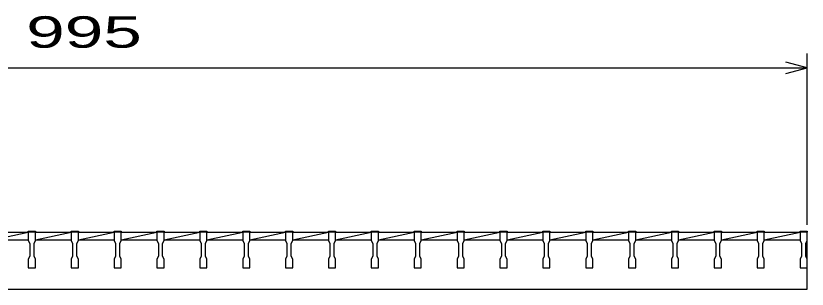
# Model space of a CAD drawing. Units: millimetres, scale not verified. Extents: x -1820 to 1731, y -1282 to 1054.
# Drawn here: x -978 to -424, y -422 to -230 of the extents above; entities that cross this region are included whole.
import ezdxf
from ezdxf.enums import TextEntityAlignment as Align

# ---------------------------------------------------------------- set-up
doc = ezdxf.new("R2010")
doc.units = ezdxf.units.MM
doc.header["$LTSCALE"] = 10
doc.layers.add('16', color=3, linetype='Continuous', lineweight=25)
doc.layers.add('22', color=4, linetype='Continuous', lineweight=25)
doc.styles.add('ベクトル', font='')
doc.styles.get('ベクトル').set_extended_font_data('ベクトル')

msp = doc.modelspace()

# ---------------------------------------------------------------- linework, layer by layer
at = {"layer": '16'}
for p, q in [((-994, -381.5), (-969, -381.5)), ((-994, -387), (-969, -381.5)), ((-969, -381.5), (-969, -380.8)), ((-969, -380.8), (-964, -380.8)), ((-969, -381.5), (-969, -387.5)), ((-964, -381.5), (-969, -381.5)), ((-964, -380.8), (-964, -381.5)), ((-964, -387.5), (-964, -381.5)), ((-964, -381.5), (-939, -381.5)), ((-964, -387), (-939, -381.5)), ((-939, -381.5), (-939, -380.8)), ((-939, -380.8), (-934, -380.8)), ((-939, -381.5), (-939, -387.5)), ((-934, -381.5), (-939, -381.5)), ((-934, -380.8), (-934, -381.5)), ((-934, -387.5), (-934, -381.5)), ((-934, -381.5), (-909, -381.5)), ((-934, -387), (-909, -381.5)), ((-909, -381.5), (-909, -380.8)), ((-909, -380.8), (-904, -380.8)), ((-909, -381.5), (-909, -387.5)), ((-904, -381.5), (-909, -381.5)), ((-904, -380.8), (-904, -381.5)), ((-904, -387.5), (-904, -381.5)), ((-904, -381.5), (-879, -381.5)), ((-904, -387), (-879, -381.5)), ((-879, -381.5), (-879, -380.8)), ((-879, -380.8), (-874, -380.8)), ((-879, -381.5), (-879, -387.5)), ((-874, -381.5), (-879, -381.5)), ((-874, -380.8), (-874, -381.5)), ((-874, -387.5), (-874, -381.5)), ((-874, -381.5), (-849, -381.5)), ((-874, -387), (-849, -381.5)), ((-849, -381.5), (-849, -380.8)), ((-849, -380.8), (-844, -380.8)), ((-849, -381.5), (-849, -387.5)), ((-844, -381.5), (-849, -381.5)), ((-844, -380.8), (-844, -381.5)), ((-844, -387.5), (-844, -381.5)), ((-844, -381.5), (-819, -381.5)), ((-844, -387), (-819, -381.5)), ((-819, -381.5), (-819, -380.8)), ((-819, -380.8), (-814, -380.8)), ((-819, -381.5), (-819, -387.5)), ((-814, -381.5), (-819, -381.5)), ((-814, -380.8), (-814, -381.5)), ((-814, -387.5), (-814, -381.5)), ((-814, -381.5), (-789, -381.5)), ((-814, -387), (-789, -381.5)), ((-789, -381.5), (-789, -380.8)), ((-789, -380.8), (-784, -380.8)), ((-789, -381.5), (-789, -387.5)), ((-784, -381.5), (-789, -381.5)), ((-784, -380.8), (-784, -381.5)), ((-784, -387.5), (-784, -381.5)), ((-784, -381.5), (-759, -381.5)), ((-784, -387), (-759, -381.5)), ((-759, -381.5), (-759, -380.8)), ((-759, -380.8), (-754, -380.8)), ((-759, -381.5), (-759, -387.5)), ((-754, -381.5), (-759, -381.5)), ((-754, -380.8), (-754, -381.5)), ((-754, -387.5), (-754, -381.5)), ((-754, -381.5), (-729, -381.5)), ((-754, -387), (-729, -381.5)), ((-729, -381.5), (-729, -380.8)), ((-729, -380.8), (-724, -380.8)), ((-729, -381.5), (-729, -387.5)), ((-724, -381.5), (-729, -381.5)), ((-724, -380.8), (-724, -381.5)), ((-724, -387.5), (-724, -381.5)), ((-724, -381.5), (-699, -381.5)), ((-724, -387), (-699, -381.5)), ((-699, -381.5), (-699, -380.8)), ((-699, -380.8), (-694, -380.8)), ((-699, -381.5), (-699, -387.5)), ((-694, -381.5), (-699, -381.5)), ((-694, -380.8), (-694, -381.5)), ((-694, -387.5), (-694, -381.5)), ((-694, -381.5), (-669, -381.5)), ((-694, -387), (-669, -381.5)), ((-669, -381.5), (-669, -380.8)), ((-669, -380.8), (-664, -380.8)), ((-669, -381.5), (-669, -387.5)), ((-664, -381.5), (-669, -381.5)), ((-664, -380.8), (-664, -381.5)), ((-664, -387.5), (-664, -381.5)), ((-664, -381.5), (-639, -381.5)), ((-664, -387), (-639, -381.5)), ((-639, -381.5), (-639, -380.8)), ((-639, -380.8), (-634, -380.8)), ((-639, -381.5), (-639, -387.5)), ((-634, -381.5), (-639, -381.5)), ((-634, -380.8), (-634, -381.5)), ((-634, -387.5), (-634, -381.5)), ((-634, -381.5), (-609, -381.5)), ((-634, -387), (-609, -381.5)), ((-609, -381.5), (-609, -380.8)), ((-609, -380.8), (-604, -380.8)), ((-609, -381.5), (-609, -387.5)), ((-604, -381.5), (-609, -381.5)), ((-604, -380.8), (-604, -381.5)), ((-604, -387.5), (-604, -381.5)), ((-604, -381.5), (-579, -381.5)), ((-604, -387), (-579, -381.5)), ((-579, -381.5), (-579, -380.8)), ((-579, -380.8), (-574, -380.8)), ((-579, -381.5), (-579, -387.5)), ((-574, -381.5), (-579, -381.5)), ((-574, -380.8), (-574, -381.5)), ((-574, -387.5), (-574, -381.5)), ((-574, -381.5), (-549, -381.5)), ((-574, -387), (-549, -381.5)), ((-549, -381.5), (-549, -380.8)), ((-549, -380.8), (-544, -380.8)), ((-549, -381.5), (-549, -387.5)), ((-544, -381.5), (-549, -381.5)), ((-544, -380.8), (-544, -381.5)), ((-544, -387.5), (-544, -381.5)), ((-544, -381.5), (-519, -381.5)), ((-544, -387), (-519, -381.5)), ((-519, -381.5), (-519, -380.8)), ((-519, -380.8), (-514, -380.8)), ((-519, -381.5), (-519, -387.5)), ((-514, -381.5), (-519, -381.5)), ((-514, -380.8), (-514, -381.5)), ((-514, -387.5), (-514, -381.5)), ((-514, -381.5), (-489, -381.5)), ((-514, -387), (-489, -381.5)), ((-489, -381.5), (-489, -380.8)), ((-489, -380.8), (-484, -380.8)), ((-489, -381.5), (-489, -387.5)), ((-484, -381.5), (-489, -381.5)), ((-484, -380.8), (-484, -381.5)), ((-484, -387.5), (-484, -381.5)), ((-484, -381.5), (-459, -381.5)), ((-484, -387), (-459, -381.5)), ((-459, -381.5), (-459, -380.8)), ((-459, -380.8), (-454, -380.8)), ((-459, -381.5), (-459, -387.5)), ((-454, -381.5), (-459, -381.5)), ((-454, -380.8), (-454, -381.5)), ((-454, -387.5), (-454, -381.5)), ((-454, -381.5), (-429, -381.5)), ((-454, -387), (-429, -381.5)), ((-429, -381.5), (-429, -380.8)), ((-429, -380.8), (-424, -380.8)), ((-429, -381.5), (-429, -387.5)), ((-424, -381.5), (-429, -381.5)), ((-424, -380.8), (-424, -381.5)), ((-424, -387.5), (-424, -381.5)), ((-424, -421.5), (-424, -381.5)), ((-994, -387), (-969, -387)), ((-969, -387.5), (-968, -389.5)), ((-965, -389.5), (-964, -387.5)), ((-964, -387), (-939, -387)), ((-939, -387.5), (-938, -389.5)), ((-935, -389.5), (-934, -387.5)), ((-934, -387), (-909, -387)), ((-909, -387.5), (-908, -389.5)), ((-905, -389.5), (-904, -387.5)), ((-904, -387), (-879, -387)), ((-879, -387.5), (-878, -389.5)), ((-875, -389.5), (-874, -387.5)), ((-874, -387), (-849, -387)), ((-849, -387.5), (-848, -389.5)), ((-845, -389.5), (-844, -387.5)), ((-844, -387), (-819, -387)), ((-819, -387.5), (-818, -389.5)), ((-815, -389.5), (-814, -387.5)), ((-814, -387), (-789, -387)), ((-789, -387.5), (-788, -389.5)), ((-785, -389.5), (-784, -387.5)), ((-784, -387), (-759, -387)), ((-759, -387.5), (-758, -389.5)), ((-755, -389.5), (-754, -387.5)), ((-754, -387), (-729, -387)), ((-729, -387.5), (-728, -389.5)), ((-725, -389.5), (-724, -387.5)), ((-724, -387), (-699, -387)), ((-699, -387.5), (-698, -389.5)), ((-695, -389.5), (-694, -387.5)), ((-694, -387), (-669, -387)), ((-669, -387.5), (-668, -389.5)), ((-665, -389.5), (-664, -387.5)), ((-664, -387), (-639, -387)), ((-639, -387.5), (-638, -389.5)), ((-635, -389.5), (-634, -387.5)), ((-634, -387), (-609, -387)), ((-609, -387.5), (-608, -389.5)), ((-605, -389.5), (-604, -387.5)), ((-604, -387), (-579, -387)), ((-579, -387.5), (-578, -389.5)), ((-575, -389.5), (-574, -387.5)), ((-574, -387), (-549, -387)), ((-549, -387.5), (-548, -389.5)), ((-545, -389.5), (-544, -387.5)), ((-544, -387), (-519, -387)), ((-519, -387.5), (-518, -389.5)), ((-515, -389.5), (-514, -387.5)), ((-514, -387), (-489, -387)), ((-489, -387.5), (-488, -389.5)), ((-485, -389.5), (-484, -387.5)), ((-484, -387), (-459, -387)), ((-459, -387.5), (-458, -389.5)), ((-455, -389.5), (-454, -387.5)), ((-454, -387), (-429, -387)), ((-429, -387.5), (-428, -389.5)), ((-425, -389.5), (-424, -387.5)), ((-968, -389.5), (-968, -398.5)), ((-965, -398.5), (-965, -389.5)), ((-938, -389.5), (-938, -398.5)), ((-935, -398.5), (-935, -389.5)), ((-908, -389.5), (-908, -398.5)), ((-905, -398.5), (-905, -389.5)), ((-878, -389.5), (-878, -398.5)), ((-875, -398.5), (-875, -389.5)), ((-848, -389.5), (-848, -398.5)), ((-845, -398.5), (-845, -389.5)), ((-818, -389.5), (-818, -398.5)), ((-815, -398.5), (-815, -389.5)), ((-788, -389.5), (-788, -398.5)), ((-785, -398.5), (-785, -389.5)), ((-758, -389.5), (-758, -398.5)), ((-755, -398.5), (-755, -389.5)), ((-728, -389.5), (-728, -398.5)), ((-725, -398.5), (-725, -389.5)), ((-698, -389.5), (-698, -398.5)), ((-695, -398.5), (-695, -389.5)), ((-668, -389.5), (-668, -398.5)), ((-665, -398.5), (-665, -389.5)), ((-638, -389.5), (-638, -398.5)), ((-635, -398.5), (-635, -389.5)), ((-608, -389.5), (-608, -398.5)), ((-605, -398.5), (-605, -389.5)), ((-578, -389.5), (-578, -398.5)), ((-575, -398.5), (-575, -389.5)), ((-548, -389.5), (-548, -398.5)), ((-545, -398.5), (-545, -389.5)), ((-518, -389.5), (-518, -398.5)), ((-515, -398.5), (-515, -389.5)), ((-488, -389.5), (-488, -398.5)), ((-485, -398.5), (-485, -389.5)), ((-458, -389.5), (-458, -398.5)), ((-455, -398.5), (-455, -389.5)), ((-428, -389.5), (-428, -398.5)), ((-425, -398.5), (-425, -389.5)), ((-968, -398.5), (-969, -400.5)), ((-964, -400.5), (-965, -398.5)), ((-938, -398.5), (-939, -400.5)), ((-934, -400.5), (-935, -398.5)), ((-908, -398.5), (-909, -400.5)), ((-904, -400.5), (-905, -398.5)), ((-878, -398.5), (-879, -400.5)), ((-874, -400.5), (-875, -398.5)), ((-848, -398.5), (-849, -400.5)), ((-844, -400.5), (-845, -398.5)), ((-818, -398.5), (-819, -400.5)), ((-814, -400.5), (-815, -398.5)), ((-788, -398.5), (-789, -400.5)), ((-784, -400.5), (-785, -398.5)), ((-758, -398.5), (-759, -400.5)), ((-754, -400.5), (-755, -398.5)), ((-728, -398.5), (-729, -400.5)), ((-724, -400.5), (-725, -398.5)), ((-698, -398.5), (-699, -400.5)), ((-694, -400.5), (-695, -398.5)), ((-668, -398.5), (-669, -400.5)), ((-664, -400.5), (-665, -398.5)), ((-638, -398.5), (-639, -400.5)), ((-634, -400.5), (-635, -398.5)), ((-608, -398.5), (-609, -400.5)), ((-604, -400.5), (-605, -398.5)), ((-578, -398.5), (-579, -400.5)), ((-574, -400.5), (-575, -398.5)), ((-548, -398.5), (-549, -400.5)), ((-544, -400.5), (-545, -398.5)), ((-518, -398.5), (-519, -400.5)), ((-514, -400.5), (-515, -398.5)), ((-488, -398.5), (-489, -400.5)), ((-484, -400.5), (-485, -398.5)), ((-458, -398.5), (-459, -400.5)), ((-454, -400.5), (-455, -398.5)), ((-428, -398.5), (-429, -400.5)), ((-424, -400.5), (-425, -398.5)), ((-969, -400.5), (-969, -406.5)), ((-964, -406.5), (-964, -400.5)), ((-939, -400.5), (-939, -406.5)), ((-934, -406.5), (-934, -400.5)), ((-909, -400.5), (-909, -406.5)), ((-904, -406.5), (-904, -400.5)), ((-879, -400.5), (-879, -406.5)), ((-874, -406.5), (-874, -400.5)), ((-849, -400.5), (-849, -406.5)), ((-844, -406.5), (-844, -400.5)), ((-819, -400.5), (-819, -406.5)), ((-814, -406.5), (-814, -400.5)), ((-789, -400.5), (-789, -406.5)), ((-784, -406.5), (-784, -400.5)), ((-759, -400.5), (-759, -406.5)), ((-754, -406.5), (-754, -400.5)), ((-729, -400.5), (-729, -406.5)), ((-724, -406.5), (-724, -400.5)), ((-699, -400.5), (-699, -406.5)), ((-694, -406.5), (-694, -400.5)), ((-669, -400.5), (-669, -406.5)), ((-664, -406.5), (-664, -400.5)), ((-639, -400.5), (-639, -406.5)), ((-634, -406.5), (-634, -400.5)), ((-609, -400.5), (-609, -406.5)), ((-604, -406.5), (-604, -400.5)), ((-579, -400.5), (-579, -406.5)), ((-574, -406.5), (-574, -400.5)), ((-549, -400.5), (-549, -406.5)), ((-544, -406.5), (-544, -400.5)), ((-519, -400.5), (-519, -406.5)), ((-514, -406.5), (-514, -400.5)), ((-489, -400.5), (-489, -406.5)), ((-484, -406.5), (-484, -400.5)), ((-459, -400.5), (-459, -406.5)), ((-454, -406.5), (-454, -400.5)), ((-429, -400.5), (-429, -406.5)), ((-424, -406.5), (-424, -400.5)), ((-969, -406.5), (-964, -406.5)), ((-939, -406.5), (-934, -406.5)), ((-909, -406.5), (-904, -406.5)), ((-879, -406.5), (-874, -406.5)), ((-849, -406.5), (-844, -406.5)), ((-819, -406.5), (-814, -406.5)), ((-789, -406.5), (-784, -406.5)), ((-759, -406.5), (-754, -406.5)), ((-729, -406.5), (-724, -406.5)), ((-699, -406.5), (-694, -406.5)), ((-669, -406.5), (-664, -406.5)), ((-639, -406.5), (-634, -406.5)), ((-609, -406.5), (-604, -406.5)), ((-579, -406.5), (-574, -406.5)), ((-549, -406.5), (-544, -406.5)), ((-519, -406.5), (-514, -406.5)), ((-489, -406.5), (-484, -406.5)), ((-459, -406.5), (-454, -406.5)), ((-429, -406.5), (-424, -406.5)), ((-1419, -421.5), (-424, -421.5))]:
    msp.add_line(p, q, dxfattribs=at)
at = {"layer": '22'}
for p, q in [((-424, -376.5), (-424, -256.5)), ((-424, -266.5), (-439, -262.5)), ((-1419, -266.5), (-424, -266.5)), ((-439, -270.5), (-424, -266.5))]:
    msp.add_line(p, q, dxfattribs=at)

# ---------------------------------------------------------------- texts
at = {"layer": '22', "color": 2, "style": 'ベクトル', "width": 1.65}
msp.add_text(' 995 ', height=21.99, dxfattribs=at).set_placement((-984, -241.5), align=Align.MIDDLE_LEFT)

doc.saveas('drawing.dxf')
